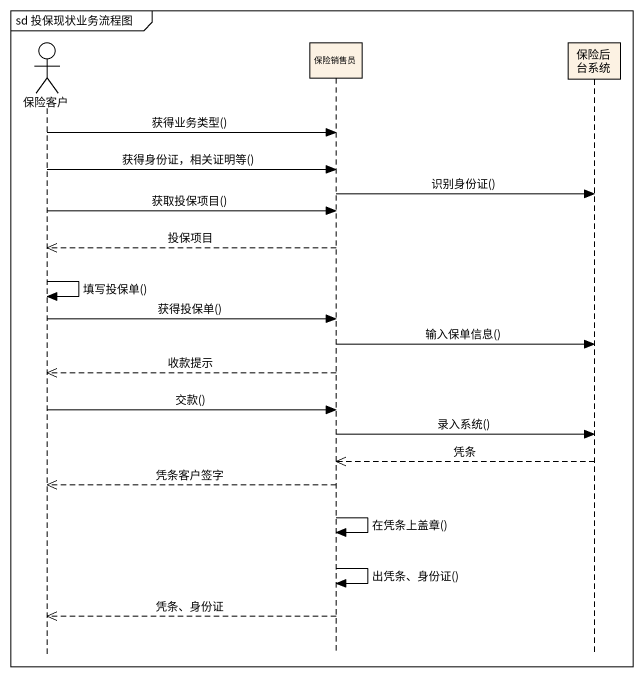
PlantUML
@startuml
mainframe sd 投保现状业务流程图
hide footbox
actor 保险客户
participant 保险销售员
participant 保险后台系统

保险客户 -> 保险销售员 : 获得业务类型()
保险客户 -> 保险销售员 : 获得身份证，相关证明等()
保险销售员 -> 保险后台系统 : 识别身份证()
保险客户 -> 保险销售员 : 获取投保项目()
保险销售员 -->> 保险客户 : 投保项目
保险客户 -> 保险客户 : 填写投保单()
保险客户 -> 保险销售员 : 获得投保单()
保险销售员 -> 保险后台系统 : 输入保单信息()
保险销售员 -->> 保险客户 : 收款提示
保险客户 -> 保险销售员 : 交款()
保险销售员 -> 保险后台系统 : 录入系统()
保险后台系统 -->> 保险销售员 : 凭条
保险销售员 -->> 保险客户 : 凭条客户签字
保险销售员 -> 保险销售员 : 在凭条上盖章()
保险销售员 -> 保险销售员 : 出凭条、身份证()
保险销售员 -->> 保险客户 : 凭条、身份证
@enduml
